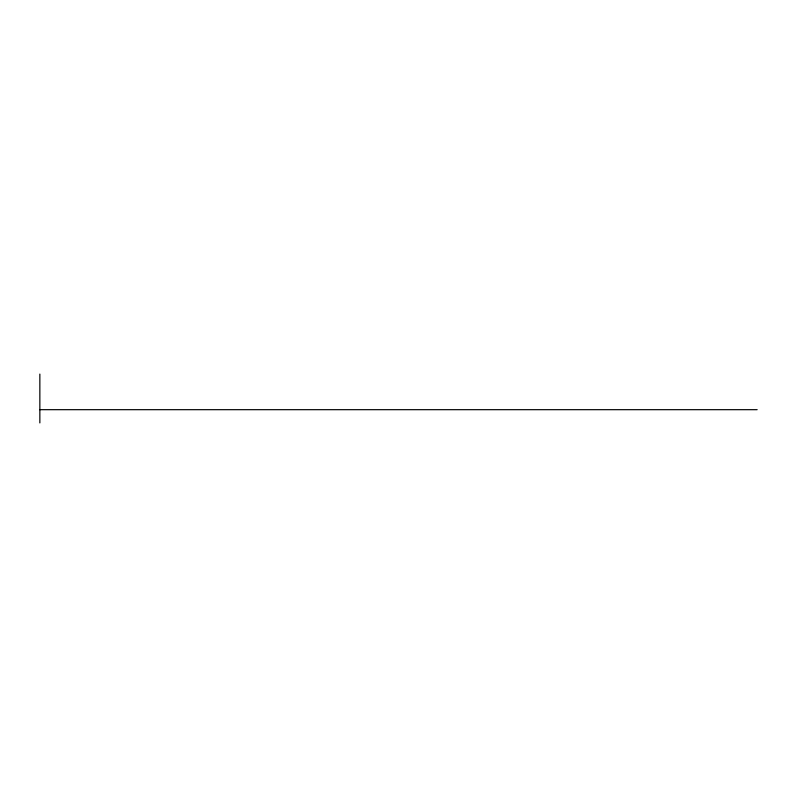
<?xml version="1.0" encoding="UTF-8"?>
<svg xmlns="http://www.w3.org/2000/svg" width="797" height="797" viewBox="0 0 797 797"><rect width="100%" height="100%" fill="white"/><g stroke="black" fill="none" stroke-linecap="round" stroke-linejoin="round"><path stroke-width="1.2" d="M39.85 409.678L757.15 409.678M39.85 374.082L39.85 422.918"/></g></svg>
